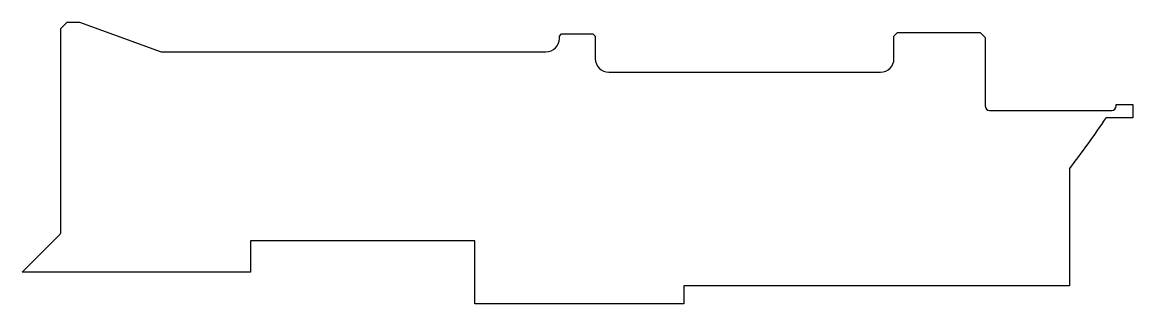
# Model space of a CAD drawing. Extents: x 58 to 306, y -83 to -20.
import ezdxf

# ---------------------------------------------------------------- set-up
doc = ezdxf.new("R2010")
doc.units = 0
doc.layers.get('0').update_dxf_attribs({"linetype": 'CONTINUOUS'})

msp = doc.modelspace()

# ---------------------------------------------------------------- linework, layer by layer
at = {"color": 0}
for p, q in [((67, -21.81), (68.41, -20.4)), ((67, -67), (67, -21.81)), ((68.41, -20.4), (71.2, -20.4)), ((71.2, -20.4), (89.33, -27)), ((178, -23.51), (178.51, -23)), ((178, -24), (178, -23.51)), ((178.51, -23), (185.49, -23)), ((185.49, -23), (186, -23.51)), ((186, -23.51), (186, -28.5)), ((252.5, -23.51), (253.31, -22.7)), ((252.5, -28.5), (252.5, -23.51)), ((253.31, -22.7), (271.7, -22.7)), ((271.7, -22.7), (272.8, -23.8)), ((272.8, -23.8), (272.8, -39)), ((89.33, -27), (175, -27)), ((189, -31.5), (249.5, -31.5)), ((302, -39), (302, -38.7)), ((302, -38.7), (305.67, -38.7)), ((305.67, -38.7), (305.67, -41.67)), ((273.8, -40), (301, -40)), ((305.67, -41.67), (299.73, -41.67)), ((291.57, -53), (291.57, -79)), ((58.41, -76), (66.71, -67.71)), ((159.15, -69), (109.23, -69)), ((109.23, -69), (109.23, -76)), ((159.15, -83), (159.15, -69)), ((109.23, -76), (58.41, -76)), ((291.57, -79), (205.74, -79)), ((205.74, -79), (205.74, -83)), ((205.74, -83), (159.15, -83))]:
    msp.add_line(p, q, dxfattribs=at)
for centre, radius, start, end in [((175, -24), 3, 270, 0), ((189, -28.5), 3, 180, 270), ((249.5, -28.5), 3, 270, 0), ((273.8, -39), 1, 180, 270), ((301, -39), 1, 270, 0), ((143.16, 62.45), 188.03, 322.1201, 326.3764), ((66, -67), 1, 315, 360)]:
    msp.add_arc(centre, radius, start, end)

doc.saveas('drawing.dxf')
